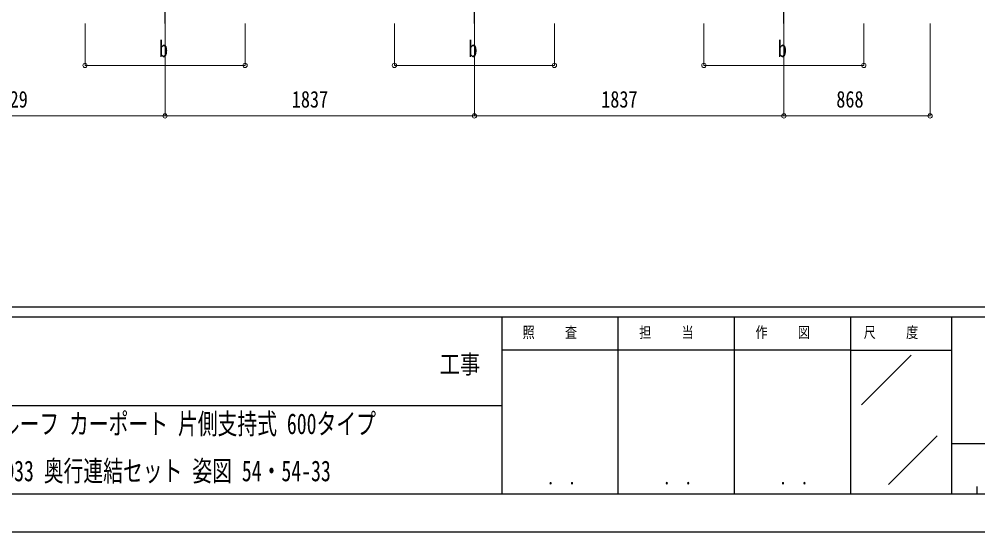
# Model space of a CAD drawing. Units: millimetres, scale not verified. Extents: x -12615 to 12615, y -8910 to 8910.
# Drawn here: x 1020 to 6712, y -8910 to -5864 of the extents above; entities that cross this region are included whole.
import ezdxf
from ezdxf.enums import TextEntityAlignment as Align

# ---------------------------------------------------------------- set-up
doc = ezdxf.new("R2010")
doc.units = ezdxf.units.MM
doc.header["$LTSCALE"] = 50
for name, color, linetype in [('0-2_USER1', 3, 'Continuous'), ('0-4_YKK_12', 2, 'Continuous'), ('0-8_YKK_ZWAK', 7, 'Continuous')]:
    doc.layers.add(name, color=color, linetype=linetype)
doc.layers.add('0-7_YKK_D', color=6, linetype='Continuous', lineweight=18)
doc.styles.add('ＭＳ ゴシック', font='')
doc.styles.get('ＭＳ ゴシック').set_extended_font_data('MS Gothic')

msp = doc.modelspace()

# ---------------------------------------------------------------- linework, layer by layer
at = {"layer": '0-4_YKK_12'}
for p, q in [((1886.14, -5889), (1886.14, -2568.97)), ((3723.14, -5889), (3723.14, -2568.97)), ((5560.14, -5889), (5560.14, -2568.97))]:
    msp.add_line(p, q, dxfattribs=at)
at = {"layer": '0-7_YKK_D'}
for p, q in [((1411.14, -5889), (1411.14, -6140)), ((1886.14, -5890.55), (1886.14, -6440)), ((1886.14, -5891.55), (1886.14, -6440)), ((2361.14, -5889), (2361.14, -6140)), ((3248.14, -5889), (3248.14, -6140)), ((3723.14, -5890.55), (3723.14, -6440)), ((3723.14, -5890.55), (3723.14, -6440)), ((4198.14, -5889), (4198.14, -6140)), ((5085.14, -5889), (5085.14, -6140)), ((5560.14, -5890.55), (5560.14, -6440)), ((5560.14, -5890.55), (5560.14, -6440)), ((6035.14, -5889), (6035.14, -6140)), ((6428.14, -5890.55), (6428.14, -6440)), ((1411.14, -6139), (2361.14, -6139)), ((3248.14, -6139), (4198.14, -6139)), ((5085.14, -6139), (6035.14, -6139)), ((1886.14, -6439), (157.14, -6439)), ((1886.14, -6439), (3723.14, -6439)), ((3723.14, -6439), (5560.14, -6439)), ((6428.14, -6439), (5560.14, -6439))]:
    msp.add_line(p, q, dxfattribs=at)
for centre in [(1411.14, -6139), (2361.14, -6139), (3248.14, -6139), (4198.14, -6139), (5085.14, -6139), (6035.14, -6139), (1886.14, -6439), (1886.14, -6439), (3723.14, -6439), (3723.14, -6439), (5560.14, -6439), (5560.14, -6439), (6428.14, -6439)]:
    msp.add_circle(centre, 12.75, dxfattribs=at)
at = {"layer": '0-8_YKK_ZWAK'}
for p, q in [((11685.06, -7575), (-11714.94, -7575)), ((3885.06, -7635), (-14.94, -7635)), ((4575.06, -7635), (4575.06, -8685)), ((5265.06, -7635), (5265.06, -8685)), ((5955.06, -7635), (5955.06, -8685)), ((6555.06, -7635), (5955.06, -7635)), ((9652.56, -7635), (6555.06, -7635)), ((6555.06, -7635), (6555.06, -8685)), ((5955.06, -7830), (3885.06, -7830)), ((5955.06, -7830), (6555.06, -7830)), ((6021.31, -8154.87), (6315.11, -7861.08)), ((-14.94, -8160), (3885.06, -8160)), ((6182.02, -8627.97), (6470.68, -8339.3)), ((6555.06, -8385), (9652.56, -8385)), ((6705.06, -8640), (6705.06, -8685)), ((-14.94, -8685), (3885.06, -8685)), ((3885.06, -8685), (5955.06, -8685)), ((5955.06, -8685), (6555.06, -8685)), ((6555.06, -8685), (9652.56, -8685))]:
    msp.add_line(p, q, dxfattribs=at)
msp.add_lwpolyline([(-12615, -8910), (12615, -8910), (12615, 8910), (-12615, 8910)], close=True, dxfattribs=at)
msp.add_lwpolyline([(5955.06, -7635), (3885.06, -7635), (3885.06, -8685)], dxfattribs=at)

# ---------------------------------------------------------------- texts
at = {"layer": '0-2_USER1', "style": 'ＭＳ ゴシック', "width": 0.7}
for s, p in [('プレーンルーフ カーポート 片側支持式 600タイプ', (433.96, -8366.5)), (' 1台用 D33 奥行連結セット 姿図 54・54-33', (520.2, -8646.5))]:
    msp.add_text(s, height=123.2, dxfattribs=at).set_placement(p, align=Align.BOTTOM_LEFT)
at = {"layer": '0-7_YKK_D', "style": 'ＭＳ ゴシック', "width": 0.8}
for s, p in [('b', (1850.14, -6119)), ('b', (3687.14, -6119)), ('b', (5524.14, -6119)), ('1729', (856.04, -6419)), ('1837', (2639.04, -6419)), ('1837', (4476.04, -6419)), ('868', (5871.74, -6419))]:
    msp.add_text(s, height=98.97, dxfattribs=at).set_placement(p, align=Align.BOTTOM_LEFT)
at = {"layer": '0-8_YKK_ZWAK', "style": 'ＭＳ ゴシック', "width": 0.8}
for s, height, p in [('照     査', 65.98, (4009.26, -7777.5)), ('担     当', 65.98, (4701.66, -7777.5)), ('作     図', 65.98, (5391.66, -7777.5)), ('尺     度', 65.98, (6034.26, -7777.5)), ('工事', 110, (3517, -8002.39)), ('． ．', 77.75, (4155, -8653.06)), ('． ．', 77.75, (4845, -8653.06)), ('． ．', 77.75, (5535, -8653.06))]:
    msp.add_text(s, height=height, dxfattribs=at).set_placement(p, align=Align.BOTTOM_LEFT)

doc.saveas('drawing.dxf')
